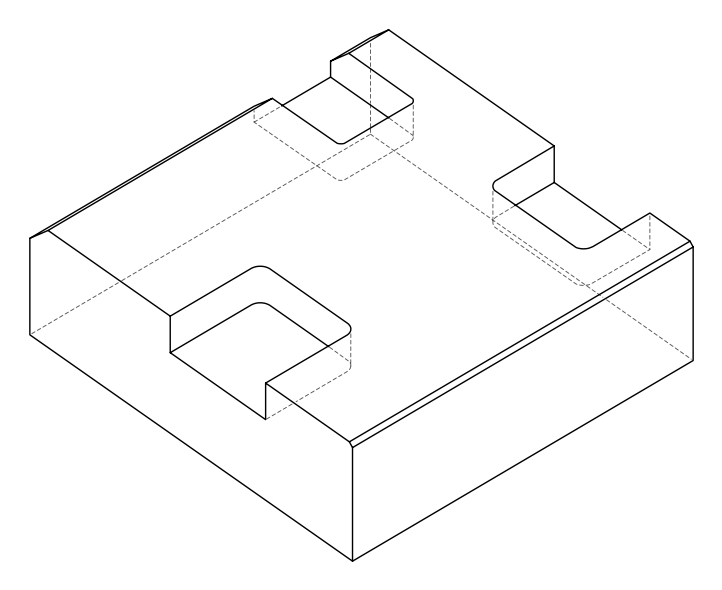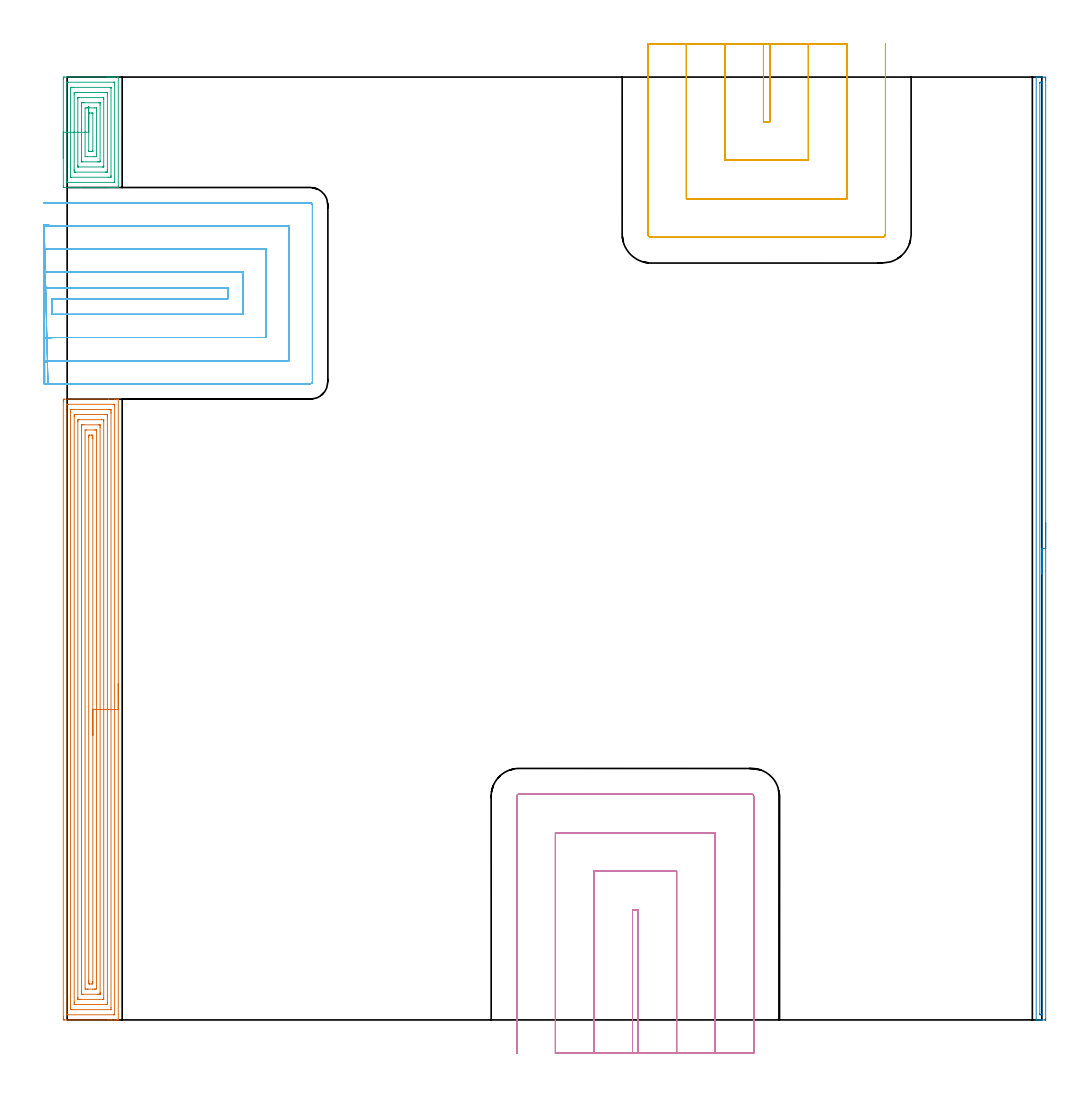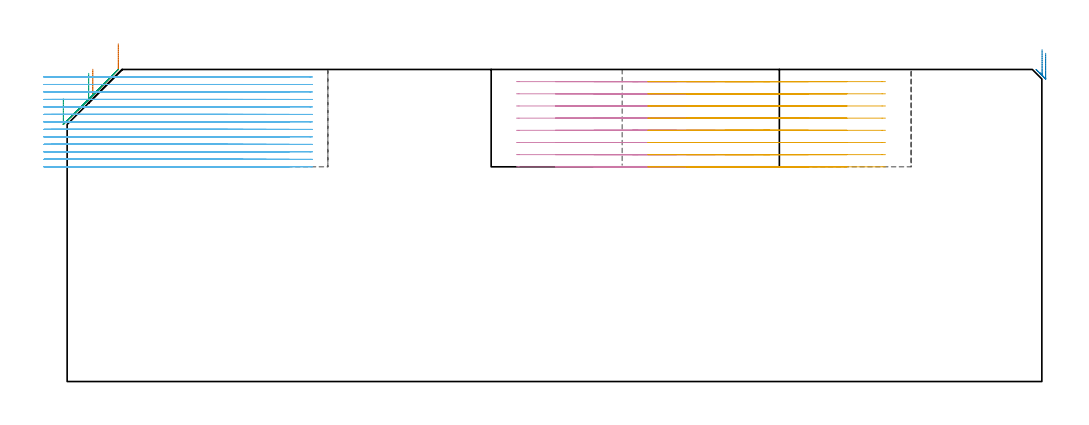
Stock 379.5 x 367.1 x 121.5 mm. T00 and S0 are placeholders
(PLAN: 6 operations, 2 tool changes, 92.4 min)
(1 AREA_MILL | FG_CHAMFER_SURFACE | UGT0205_001 | 15.79 min | 57179 mm3)
(2 AREA_MILL_1 | FG_CHAMFER_SURFACE_1 | UGT0205_001 | 6.03 min | 2513 mm3)
(3 AREA_MILL_2 | FG_CHAMFER_SURFACE_2 | UGT0205_001 | 3.08 min | 11683 mm3)
(4 MILL_SLOT | SLOT_PARTIAL_RECTANGULAR | UGT0201_094 | Follow Part, ap 5, ae 75% | 18 min | 414458 mm3)
(5 MILL_SLOT_1 | SLOT_PARTIAL_RECTANGULAR_1 | UGT0201_094 | Follow Part, ap 5, ae 75% | 14.78 min | 306661 mm3)
(6 MILL_SLOT_2 | SLOT_PARTIAL_RECTANGULAR_2 | NXT0201_011 | Follow Part, ap 3, ae 75% | 34.7 min | 312569 mm3)
(TOOL UGT0205_001 | Chamfer Mill 20 x 3 x 45 deg. | D20 FL50 Z2)
(TOOL UGT0201_094 | End mill 20 mm | D20 FL38 Z4)
(TOOL NXT0201_011 | ENDMILL 12mm [2P460-1200-NA 1630] | D12 FL38 Z6)
(OP 1 AREA_MILL)
G17 G21 G94 G90
T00 M6
G54
G17 G0 G90 X19.899 Y130.85 S1061 M3
G43 Z131.5 H0
Z131.499
G94 G1 Y130.812 Z130.627 F250.
Y130.698 Z129.762
Y130.509 Z128.911
Y130.247 Z128.079
Y129.913 Z127.273
Y129.51 Z126.499
Y129.042 Z125.763
Y128.511 Z125.071
Y127.921 Z124.428
Y127.278 Z123.838
Y126.586 Z123.307
Y125.85 Z122.839
Y125.076 Z122.436
Y124.27 Z122.102
Y123.438 Z121.84
Y122.587 Z121.651
Y121.722 Z121.537
Y120.85 Z121.499
X19.9 Y0.178 Z121.5
X19.897 Y0.01 Z121.488
X19.873 Y0.007 Z121.464
X19.491 Y0. Z121.09
X19.208 Z120.808
X18.501 Z120.096
X17.262 Z118.859
X16.73 Z118.324
X16.11 Z117.705
X-0.987 Y0.001 Z100.61
X-1.204 Y0.003 Z100.394
X-1.492 Y0.009 Z100.106
X-1.495 Y0.113 Z100.103
X-1.499 Y0.625 Z100.101
X-1.5 Y1.143 Z100.1
Y240.698
X-1.499 Y241.075 Z100.101
X-1.495 Y241.587 Z100.103
X-1.492 Y241.691 Z100.106
X-0.987 Y241.7 Z100.61
X16.11 Z117.705
X18.501 Z120.096
X19.208 Z120.808
X19.491 Z121.09
X19.876 Z121.467
X19.896 Y241.69 Z121.487
X19.898 Y241.604 Z121.494
X19.899 Y241.567 Z121.496
X19.898 Y241.523 Z121.498
X19.899 Y120.85 Z121.499
X18.485 Z120.085
Y2.193
X18.484 Y2.084 Z120.084
X18.482 Y2.03 Z120.082
X18.48 Y2.011 Z120.08
X18.434 Y2.009 Z120.034
X18.024 Y2.001 Z119.624
X0.307 Z101.907
X0.049 Y2.005 Z101.649
X-0.069 Y2.01 Z101.531
X-0.079 Y2.016 Z101.521
X-0.082 Y2.036 Z101.518
X-0.085 Y2.087 Z101.515
X-0.086 Y2.19 Z101.514
Y2.397
Y239.507
X-0.084 Y239.616 Z101.516
X-0.082 Y239.67 Z101.518
X-0.08 Y239.689 Z101.52
X-0.034 Y239.691 Z101.566
X0.376 Y239.699 Z101.976
X18.093 Z119.693
X18.35 Y239.694 Z119.95
X18.463 Y239.69 Z120.063
X18.483 Y239.306 Z120.083
Y239.287
X18.485 Y120.85 Z120.085
X17.07 Z118.67
X17.071 Y4.75 Z118.671
X17.069 Y4.201 Z118.669
X17.066 Y4.029 Z118.666
X17.065 Y4.015 Z118.665
X17.047 Y4.01 Z118.647
X16.995 Y4.004 Z118.595
X16.928 Y4.001 Z118.528
X1.869 Y4. Z103.469
X1.67 Y4.002 Z103.27
X1.472 Y4.006 Z103.072
X1.345 Y4.01 Z102.945
X1.335 Y4.087 Z102.935
X1.333 Y4.201 Z102.933
X1.33 Y4.544 Z102.93
X1.329 Y5.095 Z102.929
X1.328 Y5.44 Z102.928
X1.329 Y236.95 Z102.929
X1.331 Y237.499 Z102.931
X1.334 Y237.671 Z102.934
X1.335 Y237.685 Z102.935
X1.353 Y237.69 Z102.953
X1.405 Y237.696 Z103.005
X1.472 Y237.699 Z103.072
X16.531 Y237.7 Z118.131
X16.73 Y237.698 Z118.33
X16.928 Y237.694 Z118.528
X17.055 Y237.69 Z118.655
X17.062 Y237.613 Z118.662
X17.065 Y237.499 Z118.665
X17.068 Y237.158 Z118.668
X17.069 Y236.605 Z118.669
Y236.263
X17.07 Y120.85 Z118.67
X15.656 Z117.256
X15.657 Y6.882 Z117.257
X15.656 Y6.178 Z117.256
X15.653 Y6.076 Z117.253
X15.651 Y6.022 Z117.251
X15.613 Y6.01 Z117.213
X15.395 Y6.005 Z116.995
X14.958 Y6. Z116.558
X3.43 Z105.03
X3.002 Y6.005 Z104.602
X2.788 Y6.01 Z104.388
X2.749 Y6.017 Z104.349
X2.746 Y6.054 Z104.346
X2.745 Y6.115 Z104.345
X2.743 Y6.694 Z104.343
Y6.882
Y234.818
X2.744 Y235.522 Z104.344
X2.747 Y235.624 Z104.347
X2.749 Y235.678 Z104.349
X2.787 Y235.69 Z104.387
X3.005 Y235.695 Z104.605
X3.442 Y235.7 Z105.042
X14.969 Z116.569
X15.398 Y235.695 Z116.998
X15.611 Y235.69 Z117.211
X15.649 Y235.681 Z117.249
X15.651 Y235.645 Z117.251
X15.653 Y235.585 Z117.253
X15.655 Y235.008 Z117.255
Y234.818
X15.656 Y120.85 Z117.256
X14.242 Z115.842
X14.243 Y8.67 Z115.843
X14.242 Y8.499 Z115.842
X14.239 Y8.325 Z115.839
X14.231 Y8.01 Z115.831
X14.072 Y8.006 Z115.672
X13.849 Y8.001 Z115.449
X4.992 Y8. Z106.592
X4.328 Y8.001 Z105.928
X4.233 Y8.003 Z105.833
X4.176 Y8.007 Z105.776
X4.165 Y8.009 Z105.765
X4.163 Y8.054 Z105.763
X4.16 Y8.152 Z105.76
X4.157 Y8.497 Z105.757
Y8.67
Y233.03
X4.158 Y233.201 Z105.758
X4.161 Y233.375 Z105.761
X4.169 Y233.69 Z105.769
X4.328 Y233.694 Z105.928
X4.551 Y233.699 Z106.151
X13.408 Y233.7 Z115.008
X14.072 Y233.699 Z115.672
X14.167 Y233.696 Z115.767
X14.224 Y233.692 Z115.824
X14.234 Y233.69 Z115.834
X14.236 Y233.638 Z115.836
X14.239 Y233.541 Z115.839
X14.241 Y233.2 Z115.841
Y233.03
X14.242 Y120.85 Z115.842
X12.828 Z114.428
X12.829 Y10.819 Z114.429
X12.827 Y10.458 Z114.427
X12.824 Y10.191 Z114.424
X12.822 Y10.059 Z114.422
X12.813 Y10.01 Z114.413
X12.749 Y10.005 Z114.349
X12.3 Y10.001 Z113.9
X11.868 Y10. Z113.468
X6.1 Y10.001 Z107.7
X5.663 Y10.004 Z107.263
X5.585 Y10.01 Z107.185
X5.578 Y10.09 Z107.178
X5.575 Y10.458 Z107.175
X5.572 Y10.99 Z107.172
X5.571 Y230.881 Z107.171
X5.573 Y231.242 Z107.173
X5.575 Y231.509 Z107.175
X5.578 Y231.641 Z107.178
X5.587 Y231.69 Z107.187
X5.651 Y231.695 Z107.251
X6.1 Y231.699 Z107.7
X6.532 Y231.7 Z108.132
X12.3 Y231.699 Z113.9
X12.737 Y231.696 Z114.337
X12.813 Y231.69 Z114.413
X12.82 Y231.612 Z114.42
X12.823 Y231.242 Z114.423
X12.826 Y230.712 Z114.426
X12.828 Y120.85 Z114.428
X11.414 Z113.014
X11.415 Y12.245 Z113.015
X11.408 Y12.032 Z113.008
X11.015 Y12.01 Z112.615
X10.77 Y12.002 Z112.37
X10.529 Y12.001 Z112.129
X9.886 Y12. Z111.486
X8.114 Z109.714
X7.871 Y12.001 Z109.471
X7.225 Y12.004 Z108.825
X6.985 Y12.01 Z108.585
Y229.69
X7.629 Y229.698 Z109.229
X10.529 Y229.7 Z112.129
X11.172 Y229.699 Z112.772
X11.311 Y229.694 Z112.911
X11.337 Y229.69 Z112.937
X11.406 Y229.668 Z113.006
X11.412 Y229.457 Z113.012
X11.414 Y120.85 Z113.014
X9.999 Z111.599
X10. Y14.927 Z111.6
X9.999 Y14.568 Z111.599
X9.993 Y14.033 Z111.593
X9.674 Y14.001 Z111.274
X9.643 Z111.243
X8.789 Z110.389
X8.757 Y14.003 Z110.357
X8.407 Y14.033 Z110.007
X8.402 Y14.391 Z110.002
X8.4 Y14.927 Z110.
Y15.288
Y226.773
X8.401 Y227.132 Z110.001
X8.407 Y227.667 Z110.007
X8.726 Y227.699 Z110.326
X8.757 Z110.357
X9.611 Z111.211
X9.643 Y227.697 Z111.243
X9.991 Y227.667 Z111.591
X9.996 Y227.311 Z111.596
X9.998 Y226.773 Z111.598
Y226.414
X9.999 Y120.85 Z111.599
Y119.978 Z111.637
Y119.114 Z111.751
Y118.262 Z111.94
Y117.43 Z112.202
Y116.624 Z112.536
Y115.85 Z112.939
Y115.114 Z113.408
Y114.422 Z113.939
Y113.779 Z114.528
Y113.19 Z115.172
Y112.659 Z115.864
Y112.19 Z116.599
Y111.787 Z117.373
Y111.453 Z118.179
Y111.191 Z119.011
Y111.002 Z119.863
Y110.888 Z120.728
Y110.85 Z121.599
G0 Z131.5
M5
M2
(OP 2 AREA_MILL_1)
G17 G21 G94 G90
T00 M6
G54
G17 G0 G90 X381. Y193.55 S1061 M3
G43 Z131.5 H0
Z127.8
G94 G1 Y193.512 Z126.928 F250.
Y193.398 Z126.063
Y193.209 Z125.212
Y192.947 Z124.38
Y192.613 Z123.574
Y192.21 Z122.8
Y191.742 Z122.064
Y191.21 Z121.372
Y190.621 Z120.729
Y189.978 Z120.139
Y189.286 Z119.608
Y188.55 Z119.14
Y187.776 Z118.737
Y186.97 Z118.403
Y186.138 Z118.141
Y185.286 Z117.952
Y184.422 Z117.838
Y183.55 Z117.8
Y0.605
X380.998 Y0.003 Z117.797
X380.996 Y0.002 Z117.798
X380.993 Y0. Z117.802
X380.971 Z117.824
X380.48 Z118.314
X379.909 Z118.888
X379.593 Z119.203
X379.022 Z119.774
X378.707 Z120.088
X378.09 Z120.71
X377.67 Z121.129
X377.327 Z121.463
X377.302 Y0.009 Z121.488
X377.3 Y0.159 Z121.5
Y366.941
X377.302 Y367.091 Z121.488
X377.327 Y367.1 Z121.463
X377.67 Z121.129
X378.076 Z120.723
X378.707 Z120.088
X379.908 Z118.888
X380.48 Y367.096 Z118.314
X380.99 Y367.092 Z117.804
X380.993 Y367.012 Z117.802
X380.999 Y366.495 Z117.801
X381. Y365.971 Z117.8
Y183.55
X379.586 Z119.214
Y2.39
X379.584 Y2.167 Z119.216
X379.581 Y2.057 Z119.219
X379.579 Y2.011 Z119.221
X379.436 Y2.008 Z119.364
X379.092 Y2.002 Z119.708
X378.85 Y2.006 Z119.95
X378.753 Y2.01 Z120.047
X378.721 Y2.015 Z120.079
X378.719 Y2.061 Z120.081
X378.716 Y2.168 Z120.084
X378.714 Y2.382 Z120.086
Y364.703
X378.716 Y364.93 Z120.084
X378.719 Y365.039 Z120.081
X378.721 Y365.085 Z120.079
X378.764 Y365.09 Z120.036
X378.957 Y365.095 Z119.843
X379.207 Y365.099 Z119.593
X379.45 Y365.094 Z119.35
X379.547 Y365.09 Z119.253
X379.579 Y365.085 Z119.221
X379.581 Y365.039 Z119.219
X379.584 Y364.932 Z119.216
X379.586 Y364.718 Z119.214
Y183.55
Y182.678 Z119.252
Y181.814 Z119.366
Y180.962 Z119.555
Y180.13 Z119.817
Y179.324 Z120.151
Y178.55 Z120.554
Y177.814 Z121.023
Y177.122 Z121.554
Y176.479 Z122.143
Y175.89 Z122.786
Y175.358 Z123.478
Y174.89 Z124.214
Y174.487 Z124.988
Y174.153 Z125.794
Y173.891 Z126.626
Y173.702 Z127.478
Y173.588 Z128.343
Y173.55 Z129.214
G0 Z131.5
M5
M2
(OP 3 AREA_MILL_2)
G17 G21 G94 G90
T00 M6
G54
G17 G0 G90 X-1.5 Y335.6 S1061 M3
G43 Z131.5 H0
Z110.1
G94 G1 Y335.638 Z109.228 F250.
Y335.752 Z108.364
Y335.941 Z107.512
Y336.203 Z106.68
Y336.537 Z105.874
Y336.94 Z105.1
Y337.408 Z104.364
Y337.94 Z103.672
Y338.529 Z103.029
Y339.172 Z102.44
Y339.864 Z101.908
Y340.6 Z101.44
Y341.374 Z101.037
Y342.18 Z100.703
Y343.012 Z100.441
Y343.864 Z100.252
Y344.728 Z100.138
Y345.6 Z100.1
Y366.149
X-1.499 Y366.524 Z100.101
X-1.494 Y367.033 Z100.103
X-1.491 Y367.092 Z100.106
X-0.987 Y367.096 Z100.61
X-0.414 Y367.1 Z101.183
X15.27 Z116.866
X15.844 Z117.438
X16.469 Z118.066
X16.73 Z118.327
X17.355 Z118.952
X17.615 Z119.212
X18.137 Z119.736
X18.501 Z120.1
X19.598 Z121.197
X19.866 Y367.098 Z121.457
X19.88 Y367.096 Z121.471
X19.897 Y367.091 Z121.488
X19.9 Y366.969 Z121.5
Y324.231
X19.897 Y324.11 Z121.488
X19.881 Y324.107 Z121.472
X19.598 Y324.1 Z121.197
X18.865 Z120.465
X18.137 Z119.736
X17.615 Z119.212
X17.355 Z118.952
X16.73 Z118.327
X16.469 Z118.066
X15.844 Z117.438
X5.261 Z106.858
X-1.204 Z100.393
X-1.301 Y324.101 Z100.296
X-1.491 Y324.11 Z100.105
X-1.499 Y324.3 Z100.099
X-1.5 Y324.676 Z100.1
Y345.6
X-0.086 Z101.514
Y364.743
X-0.083 Y364.962 Z101.517
X-0.081 Y365.07 Z101.519
X-0.079 Y365.088 Z101.521
X-0.027 Y365.092 Z101.573
X0.074 Y365.096 Z101.674
X0.43 Y365.1 Z102.03
X18.146 Z119.746
X18.361 Y365.098 Z119.961
X18.438 Y365.094 Z120.038
X18.47 Y365.09 Z120.07
X18.479 Y365.083 Z120.079
X18.481 Y365.064 Z120.081
X18.484 Y364.962 Z120.084
X18.486 Y364.759 Z120.086
Y326.457
X18.483 Y326.238 Z120.083
X18.481 Y326.13 Z120.081
X18.479 Y326.111 Z120.079
X18.427 Y326.108 Z120.027
X18.326 Y326.104 Z119.926
X17.97 Y326.1 Z119.57
X0.254 Z101.854
X0.039 Y326.102 Z101.639
X-0.038 Y326.106 Z101.562
X-0.069 Y326.11 Z101.531
X-0.079 Y326.117 Z101.521
X-0.081 Y326.136 Z101.519
X-0.084 Y326.238 Z101.516
X-0.086 Y326.441 Z101.514
Y345.6
X1.328 Z102.928
X1.329 Y362.415 Z102.929
X1.331 Y362.962 Z102.931
X1.333 Y363.047 Z102.933
X1.335 Y363.082 Z102.935
X1.397 Y363.09 Z102.997
X1.535 Y363.098 Z103.135
X1.67 Y363.099 Z103.27
X2.419 Y363.1 Z104.019
X16.867 Y363.099 Z118.467
X16.958 Y363.097 Z118.558
X17.031 Y363.092 Z118.631
X17.066 Y363.087 Z118.666
X17.067 Y363.075 Z118.667
X17.07 Y362.962 Z118.67
X17.071 Y362.619 Z118.671
Y328.785
X17.069 Y328.238 Z118.669
X17.067 Y328.153 Z118.667
X17.065 Y328.118 Z118.665
X17.003 Y328.11 Z118.603
X16.865 Y328.102 Z118.465
X16.73 Y328.101 Z118.33
X15.981 Y328.1 Z117.581
X1.533 Y328.101 Z103.133
X1.442 Y328.102 Z103.042
X1.369 Y328.108 Z102.969
X1.334 Y328.113 Z102.934
X1.333 Y328.125 Z102.933
X1.33 Y328.238 Z102.93
X1.329 Y328.581 Z102.929
X1.328 Y345.6 Z102.928
X2.743 Z104.343
Y360.291
X2.747 Y360.989 Z104.347
X2.749 Y361.085 Z104.349
X2.839 Y361.09 Z104.439
X3.04 Y361.095 Z104.64
X3.442 Y361.1 Z105.042
X3.523 Z105.123
X15.039 Z116.639
X15.39 Y361.097 Z116.99
X15.565 Y361.093 Z117.165
X15.647 Y361.09 Z117.247
X15.65 Y361.033 Z117.25
X15.656 Y360.48 Z117.256
X15.657 Y360.291 Z117.257
Y330.909
X15.652 Y330.211 Z117.252
X15.651 Y330.115 Z117.251
X15.561 Y330.11 Z117.161
X15.36 Y330.105 Z116.96
X14.958 Y330.1 Z116.558
X14.877 Z116.477
X3.361 Z104.961
X3.01 Y330.103 Z104.61
X2.835 Y330.107 Z104.435
X2.753 Y330.11 Z104.353
X2.75 Y330.167 Z104.35
X2.744 Y330.72 Z104.344
X2.743 Y330.909 Z104.343
Y345.6
X4.157 Z105.757
X4.158 Y358.854 Z105.758
X4.16 Y358.969 Z105.76
X4.164 Y359.059 Z105.764
X4.169 Y359.091 Z105.769
X4.182 Y359.093 Z105.782
X4.328 Y359.097 Z105.928
X4.627 Y359.1 Z106.227
X14.072 Y359.099 Z115.672
X14.156 Y359.098 Z115.756
X14.207 Y359.094 Z115.807
X14.23 Y359.091 Z115.83
X14.236 Y359.025 Z115.836
X14.241 Y358.682 Z115.841
X14.243 Y358.51 Z115.843
X14.242 Y332.346 Z115.842
X14.24 Y332.231 Z115.84
X14.236 Y332.141 Z115.836
X14.231 Y332.109 Z115.831
X14.218 Y332.107 Z115.818
X14.072 Y332.103 Z115.672
X13.773 Y332.1 Z115.373
X4.328 Y332.101 Z105.928
X4.244 Y332.102 Z105.844
X4.193 Y332.106 Z105.793
X4.17 Y332.109 Z105.77
X4.164 Y332.175 Z105.764
X4.159 Y332.518 Z105.759
X4.157 Y332.69 Z105.757
Y345.6
X5.571 Z107.171
X5.572 Y356.73 Z107.172
X5.574 Y356.995 Z107.174
X5.576 Y357.061 Z107.176
X5.577 Y357.086 Z107.177
X5.609 Y357.09 Z107.209
X5.734 Y357.097 Z107.334
X6.1 Y357.099 Z107.7
X6.617 Y357.1 Z108.217
X12.3 Z113.9
X12.819 Y357.098 Z114.419
X12.824 Y357.094 Z114.424
X12.826 Y357.092 Z114.426
X12.828 Y356.73 Z114.428
X12.829 Y356.199 Z114.429
X12.828 Y334.47 Z114.428
X12.826 Y334.205 Z114.426
X12.824 Y334.139 Z114.424
X12.823 Y334.114 Z114.423
X12.791 Y334.11 Z114.391
X12.666 Y334.103 Z114.266
X12.3 Y334.101 Z113.9
X11.783 Y334.1 Z113.383
X6.1 Z107.7
X5.581 Y334.102 Z107.181
X5.576 Y334.106 Z107.176
X5.574 Y334.108 Z107.174
X5.572 Y334.47 Z107.172
X5.571 Y335.001 Z107.171
Y345.6
X6.985 Z108.585
Y355.09
X7.722 Y355.099 Z109.322
X7.871 Y355.1 Z109.471
X10.529 Z112.129
X11.268 Y355.096 Z112.868
X11.415 Y355.09 Z113.015
Y336.11
X10.678 Y336.101 Z112.278
X10.529 Y336.1 Z112.129
X7.871 Z109.471
X7.132 Y336.104 Z108.732
X6.985 Y336.11 Z108.585
Y345.6
X8.4 Z110.
Y352.636
X8.404 Y352.996 Z110.004
X8.407 Y353.09 Z110.007
X8.451 Y353.094 Z110.051
X8.553 Y353.098 Z110.153
X8.757 Y353.1 Z110.357
X8.825 Z110.425
X9.643 Y353.099 Z111.243
X9.712 Y353.098 Z111.312
X9.994 Y353.079 Z111.594
X9.997 Y353. Z111.597
X10. Y352.81 Z111.6
Y338.564
X9.996 Y338.204 Z111.596
X9.993 Y338.11 Z111.593
X9.949 Y338.106 Z111.549
X9.847 Y338.102 Z111.447
X9.643 Y338.1 Z111.243
X9.575 Z111.175
X8.757 Y338.101 Z110.357
X8.688 Y338.102 Z110.288
X8.406 Y338.121 Z110.006
X8.403 Y338.2 Z110.003
X8.4 Y338.39 Z110.
Y345.6
Y346.472 Z110.038
Y347.336 Z110.151
Y348.188 Z110.34
Y349.02 Z110.603
Y349.826 Z110.936
Y350.6 Z111.339
Y351.336 Z111.808
Y352.028 Z112.339
Y352.671 Z112.929
Y353.26 Z113.572
Y353.791 Z114.264
Y354.26 Z115.
Y354.663 Z115.773
Y354.997 Z116.579
Y355.259 Z117.411
Y355.448 Z118.263
Y355.562 Z119.128
Y355.6 Z120.
G0 Z131.5
M5
M2
(OP 4 MILL_SLOT)
G17 G21 G94 G90
T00 M6
G54
G17 G0 G90 X222.3 Y-13. S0 M3
G43 Z131.5 H0
Z116.762
G94 G1 Y-10. F250.
Y42.9 F500.
X220.1
Y-10.
Y-13. F250.
X237.3
Y-10.
Y57.9 F500.
X205.1
Y-10.
Y-13. F250.
X252.3
Y-10.
Y72.9 F500.
X190.1
Y-10.
Y-13. F250.
X267.3
Y-10.
Y87.1 F500.
G3 X266.5 Y87.9 R0.8
G1 X175.9
G3 X175.1 Y87.1 R0.8
G1 Y-10.
Y-13. F250.
G0 X222.3 Z112.025
G1 Y-10.
Y42.9 F500.
X220.1
Y-10.
Y-13. F250.
X237.3
Y-10.
Y57.9 F500.
X205.1
Y-10.
Y-13. F250.
X252.3
Y-10.
Y72.9 F500.
X190.1
Y-10.
Y-13. F250.
X267.3
Y-10.
Y87.1 F500.
G3 X266.5 Y87.9 R0.8
G1 X175.9
G3 X175.1 Y87.1 R0.8
G1 Y-10.
Y-13. F250.
G0 X222.3 Z107.287
G1 Y-10.
Y42.9 F500.
X220.1
Y-10.
Y-13. F250.
X237.3
Y-10.
Y57.9 F500.
X205.1
Y-10.
Y-13. F250.
X252.3
Y-10.
Y72.9 F500.
X190.1
Y-10.
Y-13. F250.
X267.3
Y-10.
Y87.1 F500.
G3 X266.5 Y87.9 R0.8
G1 X175.9
G3 X175.1 Y87.1 R0.8
G1 Y-10.
Y-13. F250.
G0 X222.3 Z102.55
G1 Y-10.
Y42.9 F500.
X220.1
Y-10.
Y-13. F250.
X237.3
Y-10.
Y57.9 F500.
X205.1
Y-10.
Y-13. F250.
X252.3
Y-10.
Y72.9 F500.
X190.1
Y-10.
Y-13. F250.
X267.3
Y-10.
Y87.1 F500.
G3 X266.5 Y87.9 R0.8
G1 X175.9
G3 X175.1 Y87.1 R0.8
G1 Y-10.
Y-13. F250.
G0 X222.3 Z97.812
G1 Y-10.
Y42.9 F500.
X220.1
Y-10.
Y-13. F250.
X237.3
Y-10.
Y57.9 F500.
X205.1
Y-10.
Y-13. F250.
X252.3
Y-10.
Y72.9 F500.
X190.1
Y-10.
Y-13. F250.
X267.3
Y-10.
Y87.1 F500.
G3 X266.5 Y87.9 R0.8
G1 X175.9
G3 X175.1 Y87.1 R0.8
G1 Y-10.
Y-13. F250.
G0 X222.3 Z93.075
G1 Y-10.
Y42.9 F500.
X220.1
Y-10.
Y-13. F250.
X237.3
Y-10.
Y57.9 F500.
X205.1
Y-10.
Y-13. F250.
X252.3
Y-10.
Y72.9 F500.
X190.1
Y-10.
Y-13. F250.
X267.3
Y-10.
Y87.1 F500.
G3 X266.5 Y87.9 R0.8
G1 X175.9
G3 X175.1 Y87.1 R0.8
G1 Y-10.
Y-13. F250.
G0 X222.3 Z88.337
G1 Y-10.
Y42.9 F500.
X220.1
Y-10.
Y-13. F250.
X237.3
Y-10.
Y57.9 F500.
X205.1
Y-10.
Y-13. F250.
X252.3
Y-10.
Y72.9 F500.
X190.1
Y-10.
Y-13. F250.
X267.3
Y-10.
Y87.1 F500.
G3 X266.5 Y87.9 R0.8
G1 X175.9
G3 X175.1 Y87.1 R0.8
G1 Y-10.
Y-13. F250.
G0 X222.3 Z83.6
G1 Y-10.
Y42.9 F500.
X220.1
Y-10.
Y-13. F250.
X237.3
Y-10.
Y57.9 F500.
X205.1
Y-10.
Y-13. F250.
X252.3
Y-10.
Y72.9 F500.
X190.1
Y-10.
Y-13. F250.
X267.3
Y-10.
Y87.1 F500.
G3 X266.5 Y87.9 R0.8
G1 X175.9
G3 X175.1 Y87.1 R0.8
G1 Y-10.
Y-13. F250.
G0 Z131.5
M5
M2
(OP 5 MILL_SLOT_1)
G17 G21 G94 G90
T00 M6
G54
G17 G0 G90 X271.1 Y380.1 S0 M3
G43 Z131.5 H0
Z116.762
G94 G1 Y377.1 F250.
Y349.7 F500.
X273.6
Y377.1
Y380.1 F250.
X256.1
Y377.1
Y334.7 F500.
X288.6
Y377.1
Y380.1 F250.
X241.1
Y377.1
Y319.7 F500.
X303.6
Y377.1
Y380.1 F250.
X226.1
Y377.1
Y306. F500.
G3 X227.4 Y304.7 R1.3
G1 X317.3
G3 X318.6 Y306. R1.3
G1 Y377.1
Y380.1 F250.
G0 X271.1 Z112.025
G1 Y377.1
Y349.7 F500.
X273.6
Y377.1
Y380.1 F250.
X256.1
Y377.1
Y334.7 F500.
X288.6
Y377.1
Y380.1 F250.
X241.1
Y377.1
Y319.7 F500.
X303.6
Y377.1
Y380.1 F250.
X226.1
Y377.1
Y306. F500.
G3 X227.4 Y304.7 R1.3
G1 X317.3
G3 X318.6 Y306. R1.3
G1 Y377.1
Y380.1 F250.
G0 X271.1 Z107.287
G1 Y377.1
Y349.7 F500.
X273.6
Y377.1
Y380.1 F250.
X256.1
Y377.1
Y334.7 F500.
X288.6
Y377.1
Y380.1 F250.
X241.1
Y377.1
Y319.7 F500.
X303.6
Y377.1
Y380.1 F250.
X226.1
Y377.1
Y306. F500.
G3 X227.4 Y304.7 R1.3
G1 X317.3
G3 X318.6 Y306. R1.3
G1 Y377.1
Y380.1 F250.
G0 X271.1 Z102.55
G1 Y377.1
Y349.7 F500.
X273.6
Y377.1
Y380.1 F250.
X256.1
Y377.1
Y334.7 F500.
X288.6
Y377.1
Y380.1 F250.
X241.1
Y377.1
Y319.7 F500.
X303.6
Y377.1
Y380.1 F250.
X226.1
Y377.1
Y306. F500.
G3 X227.4 Y304.7 R1.3
G1 X317.3
G3 X318.6 Y306. R1.3
G1 Y377.1
Y380.1 F250.
G0 X271.1 Z97.812
G1 Y377.1
Y349.7 F500.
X273.6
Y377.1
Y380.1 F250.
X256.1
Y377.1
Y334.7 F500.
X288.6
Y377.1
Y380.1 F250.
X241.1
Y377.1
Y319.7 F500.
X303.6
Y377.1
Y380.1 F250.
X226.1
Y377.1
Y306. F500.
G3 X227.4 Y304.7 R1.3
G1 X317.3
G3 X318.6 Y306. R1.3
G1 Y377.1
Y380.1 F250.
G0 X271.1 Z93.075
G1 Y377.1
Y349.7 F500.
X273.6
Y377.1
Y380.1 F250.
X256.1
Y377.1
Y334.7 F500.
X288.6
Y377.1
Y380.1 F250.
X241.1
Y377.1
Y319.7 F500.
X303.6
Y377.1
Y380.1 F250.
X226.1
Y377.1
Y306. F500.
G3 X227.4 Y304.7 R1.3
G1 X317.3
G3 X318.6 Y306. R1.3
G1 Y377.1
Y380.1 F250.
G0 X271.1 Z88.337
G1 Y377.1
Y349.7 F500.
X273.6
Y377.1
Y380.1 F250.
X256.1
Y377.1
Y334.7 F500.
X288.6
Y377.1
Y380.1 F250.
X241.1
Y377.1
Y319.7 F500.
X303.6
Y377.1
Y380.1 F250.
X226.1
Y377.1
Y306. F500.
G3 X227.4 Y304.7 R1.3
G1 X317.3
G3 X318.6 Y306. R1.3
G1 Y377.1
Y380.1 F250.
G0 X271.1 Z83.6
G1 Y377.1
Y349.7 F500.
X273.6
Y377.1
Y380.1 F250.
X256.1
Y377.1
Y334.7 F500.
X288.6
Y377.1
Y380.1 F250.
X241.1
Y377.1
Y319.7 F500.
X303.6
Y377.1
Y380.1 F250.
X226.1
Y377.1
Y306. F500.
G3 X227.4 Y304.7 R1.3
G1 X317.3
G3 X318.6 Y306. R1.3
G1 Y377.1
Y380.1 F250.
G0 Z131.5
M5
M2
(OP 6 MILL_SLOT_2)
G17 G21 G94 G90
T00 M6
G54
G17 G0 G90 X-8.997 Y285.274 S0 M3
G43 Z131.5 H1
Z118.585
G94 G1 X-6. Y285.135 F250.
G3 X-4.472 Y285.1 R33. F500.
G1 X62.5
Y280.7
X-4.472
G3 X-6. Y280.665 R33.
G1 Y274.657
G2 X-4.472 Y274.7 R27.
G1 X68.5
Y291.1
X-4.472
G2 X-6. Y291.143 R27.
G1 X-8.995 Y291.313 F250.
X-8.989 Y265.38
X-6. Y265.635
G2 X-4.472 Y265.7 R18. F500.
G1 X77.5
Y300.1
X-4.472
G2 X-6. Y300.165 R18.
G1 X-8.989 Y300.42 F250.
X-8.956 Y256.06
X-6. Y256.569
G2 X-4.472 Y256.7 R9. F500.
G1 X86.5
Y309.1
X-4.472
G2 X-6. Y309.231 R9.
G1 X-8.956 Y309.74 F250.
X-7.472 Y247.7
X-4.472
X94.6 F500.
G3 X95.5 Y248.6 R0.9
G1 Y317.2
G3 X94.6 Y318.1 R0.9
G1 X-4.472
X-7.472 F250.
G0 X-8.997 Y285.274 Z115.669
G1 X-6. Y285.135
G3 X-4.472 Y285.1 R33. F500.
G1 X62.5
Y280.7
X-4.472
G3 X-6. Y280.665 R33.
G1 Y274.657
G2 X-4.472 Y274.7 R27.
G1 X68.5
Y291.1
X-4.472
G2 X-6. Y291.143 R27.
G1 X-8.995 Y291.313 F250.
X-8.989 Y265.38
X-6. Y265.635
G2 X-4.472 Y265.7 R18. F500.
G1 X77.5
Y300.1
X-4.472
G2 X-6. Y300.165 R18.
G1 X-8.989 Y300.42 F250.
X-8.956 Y256.06
X-6. Y256.569
G2 X-4.472 Y256.7 R9. F500.
G1 X86.5
Y309.1
X-4.472
G2 X-6. Y309.231 R9.
G1 X-8.956 Y309.74 F250.
X-7.472 Y247.7
X-4.472
X94.6 F500.
G3 X95.5 Y248.6 R0.9
G1 Y317.2
G3 X94.6 Y318.1 R0.9
G1 X-4.472
X-7.472 F250.
G0 X-8.997 Y285.274 Z112.754
G1 X-6. Y285.135
G3 X-4.472 Y285.1 R33. F500.
G1 X62.5
Y280.7
X-4.472
G3 X-6. Y280.665 R33.
G1 Y274.657
G2 X-4.472 Y274.7 R27.
G1 X68.5
Y291.1
X-4.472
G2 X-6. Y291.143 R27.
G1 X-8.995 Y291.313 F250.
X-8.989 Y265.38
X-6. Y265.635
G2 X-4.472 Y265.7 R18. F500.
G1 X77.5
Y300.1
X-4.472
G2 X-6. Y300.165 R18.
G1 X-8.989 Y300.42 F250.
X-8.956 Y256.06
X-6. Y256.569
G2 X-4.472 Y256.7 R9. F500.
G1 X86.5
Y309.1
X-4.472
G2 X-6. Y309.231 R9.
G1 X-8.956 Y309.74 F250.
X-7.472 Y247.7
X-4.472
X94.6 F500.
G3 X95.5 Y248.6 R0.9
G1 Y317.2
G3 X94.6 Y318.1 R0.9
G1 X-4.472
X-7.472 F250.
G0 X-8.997 Y285.274 Z109.838
G1 X-6. Y285.135
G3 X-4.472 Y285.1 R33. F500.
G1 X62.5
Y280.7
X-4.472
G3 X-6. Y280.665 R33.
G1 Y274.657
G2 X-4.472 Y274.7 R27.
G1 X68.5
Y291.1
X-4.472
G2 X-6. Y291.143 R27.
G1 X-8.995 Y291.313 F250.
X-8.989 Y265.38
X-6. Y265.635
G2 X-4.472 Y265.7 R18. F500.
G1 X77.5
Y300.1
X-4.472
G2 X-6. Y300.165 R18.
G1 X-8.989 Y300.42 F250.
X-8.956 Y256.06
X-6. Y256.569
G2 X-4.472 Y256.7 R9. F500.
G1 X86.5
Y309.1
X-4.472
G2 X-6. Y309.231 R9.
G1 X-8.956 Y309.74 F250.
X-7.472 Y247.7
X-4.472
X94.6 F500.
G3 X95.5 Y248.6 R0.9
G1 Y317.2
G3 X94.6 Y318.1 R0.9
G1 X-4.472
X-7.472 F250.
G0 X-9. Y285.141 Z106.923
G1 X-6. Y285.103
G3 X-5.583 Y285.1 R33. F500.
G1 X62.5
Y280.7
X-5.592
G3 X-6. Y280.697 R33.
G1 Y274.697
G2 X-5.592 Y274.7 R27.
G1 X68.5
Y291.1
X-5.583
G2 X-6. Y291.103 R27.
G1 X-9. Y291.15 F250.
X-8.999 Y265.627
X-6. Y265.695
G2 X-5.592 Y265.7 R18. F500.
G1 X77.5
Y300.1
X-5.583
G2 X-6. Y300.105 R18.
G1 X-8.999 Y300.174 F250.
X-8.997 Y256.555
X-6. Y256.691
G2 X-5.592 Y256.7 R9. F500.
G1 X86.5
Y309.1
X-5.583
G2 X-6. Y309.11 R9.
G1 X-8.997 Y309.249 F250.
X-8.592 Y247.7
X-5.592
X94.6 F500.
G3 X95.5 Y248.6 R0.9
G1 Y317.2
G3 X94.6 Y318.1 R0.9
G1 X-5.583
X-8.583 F250.
G0 X-9. Y285.1 Z104.008
G1 X-6.
X62.5 F500.
Y280.7
X-6.
Y274.7
X68.5
Y291.1
X-6.
X-9. F250.
Y265.7
X-6.
X77.5 F500.
Y300.1
X-6.
X-9. F250.
Y256.7
X-6.
X86.5 F500.
Y309.1
X-6.
X-9. F250.
Y247.7
X-6.
X94.6 F500.
G3 X95.5 Y248.6 R0.9
G1 Y317.2
G3 X94.6 Y318.1 R0.9
G1 X-6.
X-9. F250.
G0 Y285.1 Z101.092
G1 X-6.
X62.5 F500.
Y280.7
X-6.
Y274.7
X68.5
Y291.1
X-6.
X-9. F250.
Y265.7
X-6.
X77.5 F500.
Y300.1
X-6.
X-9. F250.
Y256.7
X-6.
X86.5 F500.
Y309.1
X-6.
X-9. F250.
Y247.7
X-6.
X94.6 F500.
G3 X95.5 Y248.6 R0.9
G1 Y317.2
G3 X94.6 Y318.1 R0.9
G1 X-6.
X-9. F250.
G0 Y285.1 Z98.177
G1 X-6.
X62.5 F500.
Y280.7
X-6.
Y274.7
X68.5
Y291.1
X-6.
X-9. F250.
Y265.7
X-6.
X77.5 F500.
Y300.1
X-6.
X-9. F250.
Y256.7
X-6.
X86.5 F500.
Y309.1
X-6.
X-9. F250.
Y247.7
X-6.
X94.6 F500.
G3 X95.5 Y248.6 R0.9
G1 Y317.2
G3 X94.6 Y318.1 R0.9
G1 X-6.
X-9. F250.
G0 Y285.1 Z95.262
G1 X-6.
X62.5 F500.
Y280.7
X-6.
Y274.7
X68.5
Y291.1
X-6.
X-9. F250.
Y265.7
X-6.
X77.5 F500.
Y300.1
X-6.
X-9. F250.
Y256.7
X-6.
X86.5 F500.
Y309.1
X-6.
X-9. F250.
Y247.7
X-6.
X94.6 F500.
G3 X95.5 Y248.6 R0.9
G1 Y317.2
G3 X94.6 Y318.1 R0.9
G1 X-6.
X-9. F250.
G0 Y285.1 Z92.346
G1 X-6.
X62.5 F500.
Y280.7
X-6.
Y274.7
X68.5
Y291.1
X-6.
X-9. F250.
Y265.7
X-6.
X77.5 F500.
Y300.1
X-6.
X-9. F250.
Y256.7
X-6.
X86.5 F500.
Y309.1
X-6.
X-9. F250.
Y247.7
X-6.
X94.6 F500.
G3 X95.5 Y248.6 R0.9
G1 Y317.2
G3 X94.6 Y318.1 R0.9
G1 X-6.
X-9. F250.
G0 Y285.1 Z89.431
G1 X-6.
X62.5 F500.
Y280.7
X-6.
Y274.7
X68.5
Y291.1
X-6.
X-9. F250.
Y265.7
X-6.
X77.5 F500.
Y300.1
X-6.
X-9. F250.
Y256.7
X-6.
X86.5 F500.
Y309.1
X-6.
X-9. F250.
Y247.7
X-6.
X94.6 F500.
G3 X95.5 Y248.6 R0.9
G1 Y317.2
G3 X94.6 Y318.1 R0.9
G1 X-6.
X-9. F250.
G0 Y285.1 Z86.515
G1 X-6.
X62.5 F500.
Y280.7
X-6.
Y274.7
X68.5
Y291.1
X-6.
X-9. F250.
Y265.7
X-6.
X77.5 F500.
Y300.1
X-6.
X-9. F250.
Y256.7
X-6.
X86.5 F500.
Y309.1
X-6.
X-9. F250.
Y247.7
X-6.
X94.6 F500.
G3 X95.5 Y248.6 R0.9
G1 Y317.2
G3 X94.6 Y318.1 R0.9
G1 X-6.
X-9. F250.
G0 Y285.1 Z83.6
G1 X-6.
X62.5 F500.
Y280.7
X-6.
Y274.7
X68.5
Y291.1
X-6.
X-9. F250.
Y265.7
X-6.
X77.5 F500.
Y300.1
X-6.
X-9. F250.
Y256.7
X-6.
X86.5 F500.
Y309.1
X-6.
X-9. F250.
Y247.7
X-6.
X94.6 F500.
G3 X95.5 Y248.6 R0.9
G1 Y317.2
G3 X94.6 Y318.1 R0.9
G1 X-6.
X-9. F250.
G0 Z131.5
M5
M2
